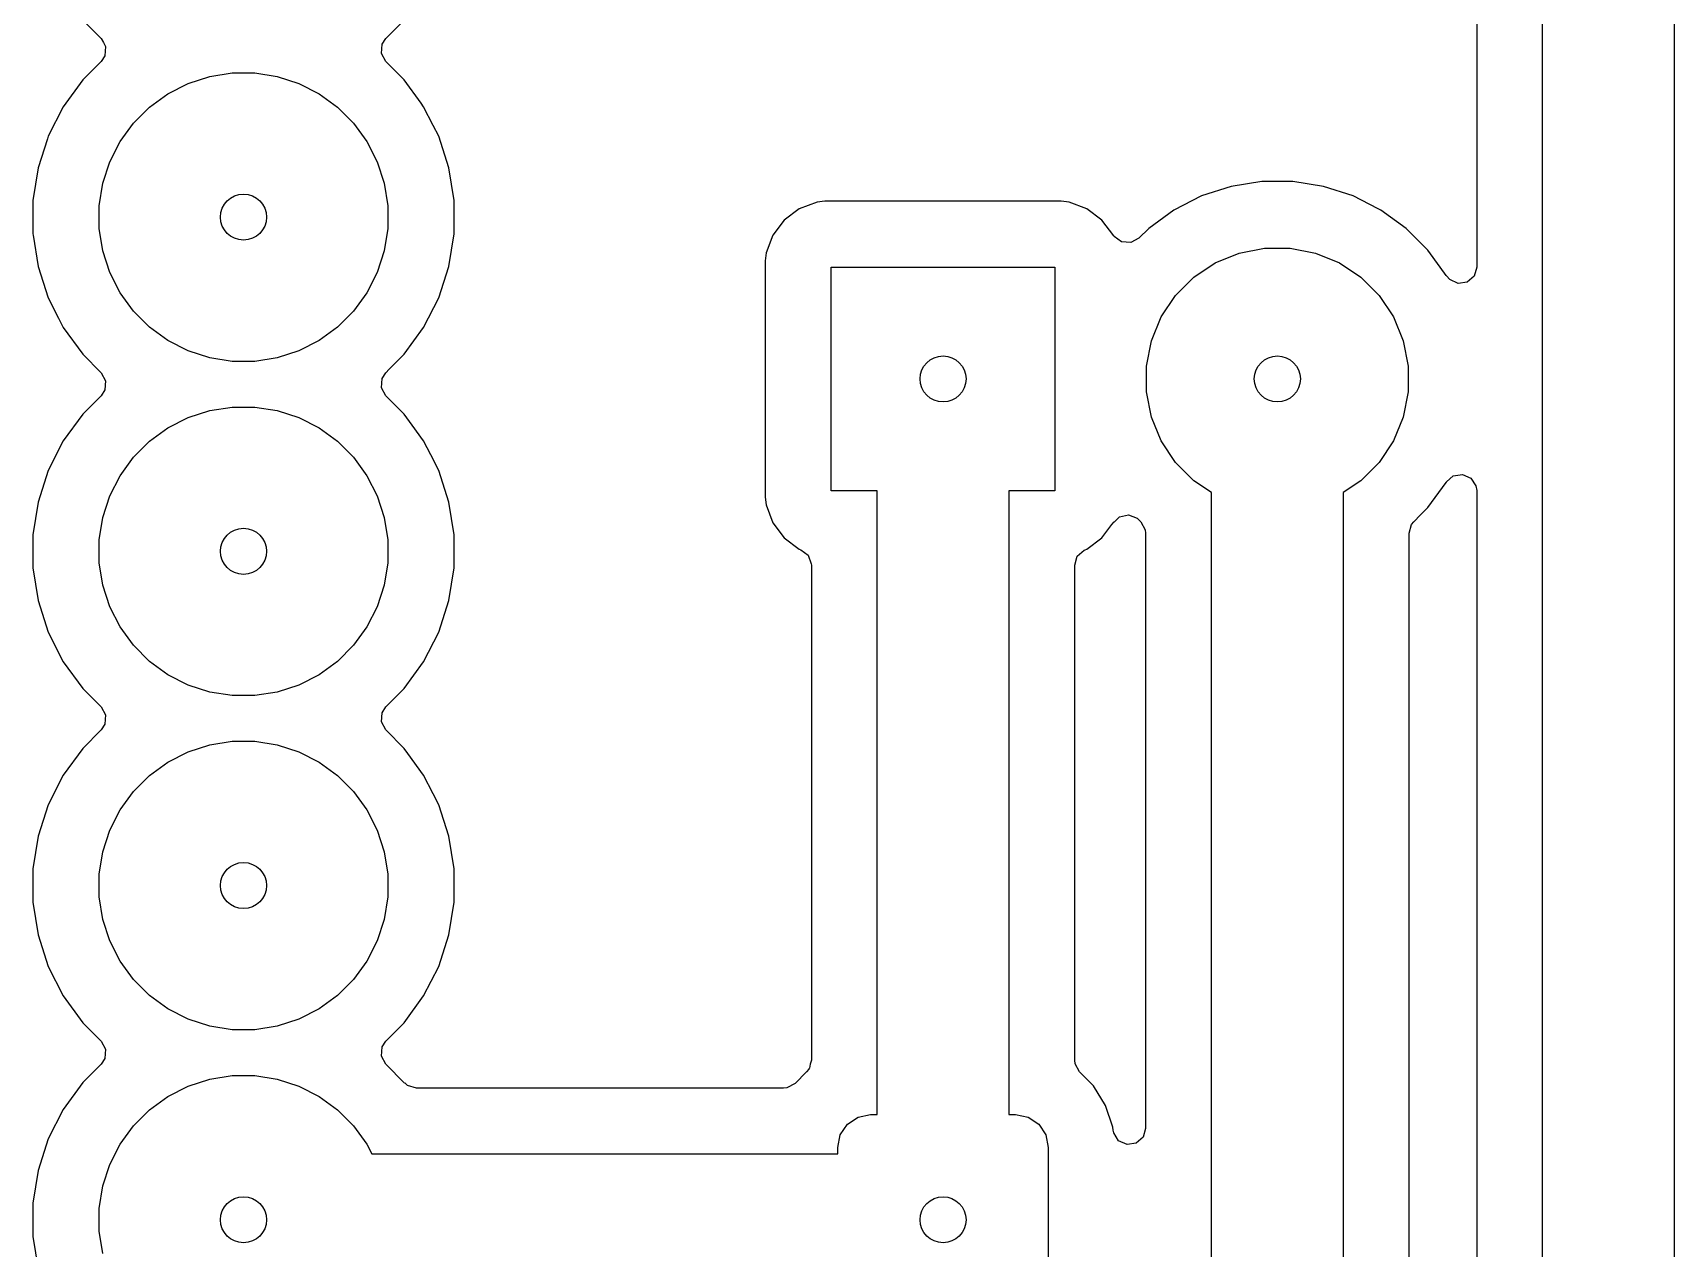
# Model space of a CAD drawing. Extents: x 130 to 194, y -123.2 to -60.
# Drawn here: x 158.78 to 171.25, y -104.11 to -94.87 of the extents above; entities that cross this region are included whole.
import ezdxf

# ---------------------------------------------------------------- set-up
doc = ezdxf.new("R2010")
doc.units = 0
doc.layers.add('BLACK', color=7, linetype='CONTINUOUS')

msp = doc.modelspace()

# ---------------------------------------------------------------- linework, layer by layer
at = {"layer": 'BLACK', "linetype": 'CONTINUOUS'}
for p, q in [((171.25, -91.5), (171.25, -107.5)), ((170.25, -107.292894), (170.25, -91.707106)), ((169.7495, -91.965782), (169.7495, -96.651109)), ((159.159207, -94.772656), (159.29887, -94.912319)), ((161.46113, -94.912319), (161.600793, -94.772656)), ((159.29887, -94.912319), (159.298975, -94.912424)), ((159.298975, -94.912424), (159.315767, -94.943263)), ((159.315767, -94.943263), (159.332355, -94.973642)), ((159.329843, -95.008758), (159.327371, -95.043334)), ((159.332387, -94.973787), (159.329843, -95.008758)), ((159.332355, -94.973642), (159.332349, -94.973718)), ((159.332349, -94.973718), (159.332387, -94.973787)), ((161.427645, -95.026358), (161.432629, -94.956666)), ((161.432629, -94.956666), (161.46113, -94.912319)), ((159.29887, -95.087681), (159.159205, -95.227345)), ((159.327059, -95.043819), (159.29887, -95.087681)), ((159.327319, -95.043473), (159.327059, -95.043819)), ((159.327323, -95.043407), (159.327319, -95.043473)), ((159.327371, -95.043334), (159.327323, -95.043407)), ((161.46113, -95.087681), (161.427645, -95.026358)), ((161.600794, -95.227345), (161.46113, -95.087681)), ((159.159201, -95.22735), (159.011132, -95.431151)), ((159.159205, -95.227345), (159.159201, -95.22735)), ((159.805252, -95.332096), (159.959048, -95.253733)), ((159.959048, -95.253733), (160.12321, -95.200393)), ((160.12321, -95.200393), (160.293695, -95.173391)), ((160.293695, -95.173391), (160.466305, -95.173391)), ((160.466305, -95.173391), (160.63679, -95.200393)), ((160.63679, -95.200393), (160.800952, -95.253733)), ((160.800952, -95.253733), (160.954748, -95.332096)), ((161.600798, -95.22735), (161.600794, -95.227345)), ((161.729952, -95.405117), (161.600798, -95.22735)), ((159.665607, -95.433553), (159.805252, -95.332096)), ((160.954748, -95.332096), (161.094393, -95.433553)), ((159.011132, -95.431151), (158.89676, -95.655616)), ((159.543553, -95.555607), (159.665607, -95.433553)), ((161.094393, -95.433553), (161.216447, -95.555607)), ((161.74887, -95.431155), (161.729952, -95.405117)), ((161.821747, -95.574184), (161.74887, -95.431155)), ((159.442096, -95.695252), (159.543553, -95.555607)), ((161.216447, -95.555607), (161.317904, -95.695252)), ((161.863239, -95.655616), (161.821747, -95.574184)), ((158.890523, -95.674812), (158.81891, -95.895215)), ((158.89676, -95.655616), (158.890523, -95.674812)), ((159.363733, -95.849048), (159.442096, -95.695252)), ((161.317904, -95.695252), (161.396267, -95.849048)), ((161.863239, -95.655618), (161.863239, -95.655616)), ((161.863241, -95.655621), (161.863239, -95.655618)), ((161.94109, -95.895215), (161.863241, -95.655621)), ((158.81891, -95.895215), (158.7795, -96.144038)), ((159.310393, -96.01321), (159.363733, -95.849048)), ((161.396267, -95.849048), (161.449607, -96.01321)), ((161.9805, -96.144038), (161.94109, -95.895215)), ((159.283391, -96.183695), (159.310393, -96.01321)), ((161.449607, -96.01321), (161.476609, -96.183695)), ((168.116903, -95.9995), (167.883631, -96.036446)), ((168.116908, -95.9995), (168.116903, -95.9995)), ((168.353092, -95.9995), (168.116908, -95.9995)), ((168.353097, -95.9995), (168.353092, -95.9995)), ((168.586368, -96.036446), (168.353097, -95.9995)), ((158.7795, -96.144038), (158.7795, -96.395962)), ((161.9805, -96.395962), (161.9805, -96.144038)), ((167.659003, -96.109433), (167.448566, -96.216657)), ((167.883631, -96.036446), (167.659003, -96.109433)), ((168.810996, -96.109433), (168.586368, -96.036446)), ((169.000914, -96.206202), (168.810996, -96.109433)), ((159.283391, -96.356305), (159.283391, -96.183695)), ((161.476609, -96.183695), (161.476609, -96.356305)), ((164.602664, -96.206206), (164.487455, -96.292452)), ((164.602671, -96.206202), (164.602664, -96.206206)), ((164.737516, -96.155908), (164.602671, -96.206202)), ((164.797123, -96.149501), (164.737516, -96.155908)), ((164.797129, -96.1495), (164.797123, -96.149501)), ((166.592864, -96.1495), (164.797129, -96.1495)), ((166.592873, -96.1495), (166.592864, -96.1495)), ((166.592881, -96.1495), (166.592873, -96.1495)), ((166.592883, -96.149501), (166.592881, -96.1495)), ((166.652483, -96.155908), (166.592883, -96.149501)), ((166.787328, -96.206202), (166.652482, -96.155908)), ((166.652482, -96.155908), (166.652483, -96.155908)), ((166.787335, -96.206206), (166.787328, -96.206202)), ((166.902544, -96.292452), (166.787335, -96.206206)), ((167.448566, -96.216657), (167.257491, -96.355482)), ((169.021433, -96.216657), (169.000914, -96.206202)), ((169.21251, -96.355483), (169.021433, -96.216657)), ((158.7795, -96.395962), (158.781354, -96.407669)), ((159.310393, -96.52679), (159.283391, -96.356305)), ((161.476609, -96.356305), (161.449607, -96.52679)), ((161.94109, -96.644785), (161.9805, -96.395962)), ((164.487452, -96.292455), (164.401206, -96.407664)), ((164.487455, -96.292452), (164.487452, -96.292455)), ((166.902547, -96.292455), (166.902544, -96.292452)), ((166.992437, -96.412531), (166.902547, -96.292455)), ((167.257491, -96.355482), (167.182392, -96.430581)), ((169.379517, -96.52249), (169.21251, -96.355483)), ((158.781354, -96.407669), (158.81891, -96.644785)), ((164.401202, -96.407671), (164.350908, -96.542517)), ((164.401206, -96.407664), (164.401202, -96.407671)), ((166.995443, -96.417209), (166.992437, -96.412531)), ((167.051377, -96.45908), (166.995443, -96.417209)), ((167.121068, -96.464065), (167.051377, -96.45908)), ((167.182392, -96.430581), (167.121068, -96.464065)), ((167.944715, -96.54306), (168.136983, -96.504815)), ((168.136983, -96.504815), (168.333017, -96.504815)), ((168.333017, -96.504815), (168.525285, -96.54306)), ((158.81891, -96.644785), (158.89676, -96.884383)), ((159.363733, -96.690952), (159.310393, -96.52679)), ((161.449607, -96.52679), (161.396267, -96.690952)), ((161.863241, -96.884379), (161.94109, -96.644785)), ((164.344501, -96.602116), (164.3445, -96.602135)), ((164.3445, -96.602135), (164.3445, -98.39787)), ((164.350908, -96.542517), (164.344501, -96.602116)), ((167.600607, -96.72699), (167.763603, -96.618079)), ((167.763603, -96.618079), (167.944715, -96.54306)), ((168.525285, -96.54306), (168.706397, -96.618079)), ((168.706397, -96.618079), (168.869393, -96.72699)), ((169.472964, -96.651109), (169.379517, -96.52249)), ((159.442096, -96.844748), (159.363733, -96.690952)), ((161.396267, -96.690952), (161.317904, -96.844748)), ((164.845, -98.35), (164.845, -96.65)), ((164.845, -96.65), (166.545, -96.65)), ((166.545, -96.65), (166.545, -98.35)), ((167.46199, -96.865607), (167.600607, -96.72699)), ((168.869393, -96.72699), (169.00801, -96.865607)), ((169.518345, -96.71357), (169.472964, -96.651109)), ((169.519775, -96.715903), (169.518345, -96.71357)), ((169.544297, -96.744822), (169.519775, -96.715903)), ((169.607853, -96.773847), (169.544297, -96.744822)), ((169.677011, -96.763903), (169.607853, -96.773847)), ((169.729815, -96.718148), (169.677011, -96.763903)), ((169.7495, -96.651109), (169.729815, -96.718148)), ((158.89676, -96.884383), (158.975413, -97.038747)), ((159.543553, -96.984393), (159.442096, -96.844748)), ((161.317904, -96.844748), (161.216447, -96.984393)), ((161.74887, -97.108845), (161.863241, -96.884379)), ((167.353079, -97.028603), (167.46199, -96.865607)), ((169.00801, -96.865607), (169.116921, -97.028603)), ((159.665607, -97.106447), (159.543553, -96.984393)), ((161.216447, -96.984393), (161.094393, -97.106447)), ((158.975413, -97.038747), (158.997777, -97.082639)), ((158.997777, -97.082639), (159.011132, -97.108848)), ((159.011132, -97.108848), (159.159201, -97.312649)), ((159.805252, -97.207904), (159.665607, -97.106447)), ((161.094393, -97.106447), (160.954748, -97.207904)), ((161.600793, -97.312656), (161.74887, -97.108845)), ((167.27806, -97.209715), (167.353079, -97.028603)), ((169.116921, -97.028603), (169.19194, -97.209715)), ((159.959048, -97.286267), (159.805252, -97.207904)), ((160.954748, -97.207904), (160.800952, -97.286267)), ((167.239815, -97.401983), (167.27806, -97.209715)), ((169.19194, -97.209715), (169.230185, -97.401983)), ((159.159201, -97.312649), (159.159205, -97.312654)), ((159.159205, -97.312654), (159.29887, -97.452319)), ((160.12321, -97.339607), (159.959048, -97.286267)), ((160.293695, -97.366609), (160.12321, -97.339607)), ((160.466305, -97.366609), (160.293695, -97.366609)), ((160.63679, -97.339607), (160.466305, -97.366609)), ((160.800952, -97.286267), (160.63679, -97.339607)), ((161.48753, -97.425919), (161.600793, -97.312656)), ((159.29887, -97.452319), (159.332355, -97.513642)), ((159.332355, -97.513642), (159.327371, -97.583334)), ((161.427645, -97.566358), (161.432629, -97.496666)), ((161.432629, -97.496666), (161.46113, -97.452319)), ((161.46113, -97.452319), (161.48753, -97.425919)), ((167.239815, -97.598017), (167.239815, -97.401983)), ((169.230185, -97.401983), (169.230185, -97.598017)), ((159.29887, -97.627681), (159.159205, -97.767345)), ((159.327371, -97.583334), (159.29887, -97.627681)), ((161.46113, -97.627681), (161.427645, -97.566358)), ((161.600794, -97.767345), (161.46113, -97.627681)), ((167.27806, -97.790285), (167.239815, -97.598017)), ((169.230185, -97.598017), (169.19194, -97.790285)), ((159.159201, -97.76735), (159.011132, -97.971151)), ((159.159205, -97.767345), (159.159201, -97.76735)), ((159.959048, -97.793733), (160.12321, -97.740393)), ((160.12321, -97.740393), (160.293695, -97.713391)), ((160.293695, -97.713391), (160.466305, -97.713391)), ((160.466305, -97.713391), (160.63679, -97.740393)), ((160.63679, -97.740393), (160.800952, -97.793733)), ((161.600798, -97.76735), (161.600794, -97.767345)), ((161.66184, -97.851368), (161.600798, -97.76735)), ((159.665607, -97.973553), (159.805252, -97.872096)), ((159.805252, -97.872096), (159.959048, -97.793733)), ((160.800952, -97.793733), (160.954748, -97.872096)), ((160.954748, -97.872096), (161.094393, -97.973553)), ((161.74887, -97.971155), (161.66184, -97.851368)), ((167.353079, -97.971397), (167.27806, -97.790285)), ((169.19194, -97.790285), (169.116921, -97.971397)), ((159.011132, -97.971151), (158.89676, -98.195616)), ((159.543553, -98.095607), (159.665607, -97.973553)), ((161.094393, -97.973553), (161.216447, -98.095607)), ((161.802287, -98.075992), (161.74887, -97.971155)), ((167.46199, -98.134393), (167.353079, -97.971397)), ((169.116921, -97.971397), (169.00801, -98.134393)), ((159.442096, -98.235252), (159.543553, -98.095607)), ((161.216447, -98.095607), (161.317904, -98.235252)), ((161.863239, -98.195616), (161.802287, -98.075992)), ((167.600607, -98.27301), (167.46199, -98.134393)), ((169.00801, -98.134393), (168.869393, -98.27301)), ((158.89676, -98.195616), (158.81891, -98.435214)), ((159.363733, -98.389048), (159.442096, -98.235252)), ((161.317904, -98.235252), (161.396267, -98.389048)), ((161.863239, -98.195618), (161.863239, -98.195616)), ((161.863241, -98.195621), (161.863239, -98.195618)), ((161.94109, -98.435215), (161.863241, -98.195621)), ((169.521398, -98.28263), (169.571582, -98.237226)), ((169.571582, -98.237226), (169.640511, -98.225802)), ((169.640511, -98.225802), (169.704674, -98.253457)), ((169.704674, -98.253457), (169.743701, -98.311412)), ((159.310393, -98.55321), (159.363733, -98.389048)), ((161.396267, -98.389048), (161.449607, -98.55321)), ((165.195, -98.35), (164.845, -98.35)), ((165.195, -103.09), (165.195, -98.35)), ((166.545, -98.35), (166.195, -98.35)), ((166.195, -98.35), (166.195, -103.09)), ((167.735, -98.362808), (167.600607, -98.27301)), ((167.735, -105.557894), (167.735, -98.362808)), ((168.869393, -98.27301), (168.735, -98.362808)), ((168.735, -98.362808), (168.735, -105.765)), ((169.379517, -98.47751), (169.518343, -98.286433)), ((169.518343, -98.286433), (169.518347, -98.286424)), ((169.518347, -98.286424), (169.519771, -98.284103)), ((169.519771, -98.284103), (169.520543, -98.283403)), ((169.520543, -98.283403), (169.521207, -98.282491)), ((169.521207, -98.282491), (169.521398, -98.28263)), ((169.743701, -98.311412), (169.7495, -98.34889)), ((169.7495, -98.34889), (169.7495, -107.034218)), ((158.81891, -98.435214), (158.7795, -98.684038)), ((161.9805, -98.684038), (161.94109, -98.435215)), ((164.3445, -98.39787), (164.344501, -98.397876)), ((164.344501, -98.397876), (164.350908, -98.457483)), ((164.350908, -98.457483), (164.401202, -98.592328)), ((169.323612, -98.533415), (169.379517, -98.47751)), ((159.283391, -98.723695), (159.310393, -98.55321)), ((161.449607, -98.55321), (161.476609, -98.723695)), ((164.401202, -98.592328), (164.401206, -98.592335)), ((164.401206, -98.592335), (164.487452, -98.707544)), ((166.902546, -98.707546), (166.978676, -98.60585)), ((166.978676, -98.60585), (166.994112, -98.585231)), ((166.994112, -98.585231), (166.996521, -98.587034)), ((166.996521, -98.587034), (167.035269, -98.548276)), ((167.035269, -98.548276), (167.10354, -98.533415)), ((167.10354, -98.533415), (167.169008, -98.557823)), ((167.169008, -98.557823), (167.182392, -98.569419)), ((167.182392, -98.569419), (167.198181, -98.585208)), ((167.198181, -98.585208), (167.231666, -98.646531)), ((169.2355, -98.672889), (169.255185, -98.60585)), ((169.255185, -98.60585), (169.271819, -98.585208)), ((169.271819, -98.585208), (169.323612, -98.533415)), ((158.7795, -98.684038), (158.7795, -98.935961)), ((159.283391, -98.896305), (159.283391, -98.723695)), ((161.476609, -98.723695), (161.476609, -98.896305)), ((161.9805, -98.935962), (161.9805, -98.684038)), ((164.487452, -98.707544), (164.487455, -98.707547)), ((164.487455, -98.707547), (164.602665, -98.793794)), ((166.787331, -98.793796), (166.902546, -98.707546)), ((167.231666, -98.646531), (167.2345, -98.672889)), ((167.2345, -98.672889), (167.2345, -103.19558)), ((169.2355, -105.66646), (169.2355, -98.672889)), ((164.602665, -98.793794), (164.602667, -98.793794)), ((164.602667, -98.793794), (164.602669, -98.793796)), ((164.602669, -98.793796), (164.61383, -98.797958)), ((164.61383, -98.797958), (164.669764, -98.839826)), ((164.669764, -98.839826), (164.694184, -98.905289)), ((166.6955, -98.914141), (166.715185, -98.847102)), ((166.715185, -98.847102), (166.767989, -98.801347)), ((166.767989, -98.801347), (166.776149, -98.797966)), ((166.776149, -98.797966), (166.787331, -98.793796)), ((158.7795, -98.935961), (158.81891, -99.184785)), ((159.310393, -99.06679), (159.283391, -98.896305)), ((161.476609, -98.896305), (161.449607, -99.06679)), ((161.94109, -99.184785), (161.9805, -98.935962)), ((164.694184, -98.905289), (164.6945, -98.914141)), ((164.6945, -98.914141), (164.6945, -102.677769)), ((166.6955, -102.677769), (166.6955, -98.914141)), ((159.363733, -99.230952), (159.310393, -99.06679)), ((161.449607, -99.06679), (161.396267, -99.230952)), ((158.81891, -99.184785), (158.89676, -99.424383)), ((159.442096, -99.384748), (159.363733, -99.230952)), ((161.396267, -99.230952), (161.317904, -99.384748)), ((161.863241, -99.424379), (161.94109, -99.184785)), ((159.543553, -99.524393), (159.442096, -99.384748)), ((161.317904, -99.384748), (161.216447, -99.524393)), ((158.89676, -99.424383), (159.011132, -99.648848)), ((161.74887, -99.648845), (161.863241, -99.424379)), ((159.665607, -99.646447), (159.543553, -99.524393)), ((161.216447, -99.524393), (161.094393, -99.646447)), ((159.011132, -99.648848), (159.159201, -99.852649)), ((159.805252, -99.747904), (159.665607, -99.646447)), ((159.959048, -99.826267), (159.805252, -99.747904)), ((160.954748, -99.747904), (160.800952, -99.826267)), ((161.094393, -99.646447), (160.954748, -99.747904)), ((161.600793, -99.852656), (161.74887, -99.648845)), ((159.159201, -99.852649), (159.159205, -99.852654)), ((159.159205, -99.852654), (159.29887, -99.992319)), ((160.12321, -99.879607), (159.959048, -99.826267)), ((160.293695, -99.906609), (160.12321, -99.879607)), ((160.63679, -99.879607), (160.466305, -99.906609)), ((160.800952, -99.826267), (160.63679, -99.879607)), ((161.46113, -99.992319), (161.600793, -99.852656)), ((159.29887, -99.992319), (159.332355, -100.053642)), ((160.466305, -99.906609), (160.293695, -99.906609)), ((161.432629, -100.036666), (161.46113, -99.992319)), ((159.327371, -100.123334), (159.29887, -100.167681)), ((159.332355, -100.053642), (159.327371, -100.123334)), ((161.427645, -100.106358), (161.432629, -100.036666)), ((161.46113, -100.167681), (161.427645, -100.106358)), ((159.29887, -100.167681), (159.159205, -100.307345)), ((160.12321, -100.280393), (160.293695, -100.253391)), ((160.293695, -100.253391), (160.466305, -100.253391)), ((160.466305, -100.253391), (160.63679, -100.280393)), ((161.600794, -100.307345), (161.46113, -100.167681)), ((159.159201, -100.30735), (159.011132, -100.511151)), ((159.159205, -100.307345), (159.159201, -100.30735)), ((159.805252, -100.412096), (159.959048, -100.333733)), ((159.959048, -100.333733), (160.12321, -100.280393)), ((160.63679, -100.280393), (160.800952, -100.333733)), ((160.800952, -100.333733), (160.954748, -100.412096)), ((161.600798, -100.30735), (161.600794, -100.307345)), ((161.628495, -100.345472), (161.600798, -100.30735)), ((161.74887, -100.511155), (161.628495, -100.345472)), ((159.011132, -100.511151), (158.89676, -100.735616)), ((159.665607, -100.513553), (159.805252, -100.412096)), ((160.954748, -100.412096), (161.094393, -100.513553)), ((161.821742, -100.654175), (161.74887, -100.511155)), ((159.442096, -100.775252), (159.543553, -100.635607)), ((159.543553, -100.635607), (159.665607, -100.513553)), ((161.094393, -100.513553), (161.216447, -100.635607)), ((161.216447, -100.635607), (161.317904, -100.775252)), ((158.89676, -100.735616), (158.81891, -100.975214)), ((161.863239, -100.735616), (161.821742, -100.654175)), ((161.863239, -100.735618), (161.863239, -100.735616)), ((161.863241, -100.735621), (161.863239, -100.735618)), ((161.94109, -100.975215), (161.863241, -100.735621)), ((159.363733, -100.929048), (159.442096, -100.775252)), ((161.317904, -100.775252), (161.396267, -100.929048)), ((158.81891, -100.975214), (158.7795, -101.224038)), ((159.310393, -101.09321), (159.363733, -100.929048)), ((161.396267, -100.929048), (161.449607, -101.09321)), ((161.9805, -101.224038), (161.94109, -100.975215)), ((159.283391, -101.263695), (159.310393, -101.09321)), ((161.449607, -101.09321), (161.476609, -101.263695)), ((158.7795, -101.224038), (158.7795, -101.475961)), ((161.9805, -101.475962), (161.9805, -101.224038)), ((159.283391, -101.436305), (159.283391, -101.263695)), ((161.476609, -101.263695), (161.476609, -101.436305)), ((158.7795, -101.475961), (158.81891, -101.724785)), ((159.310393, -101.60679), (159.283391, -101.436305)), ((161.476609, -101.436305), (161.449607, -101.60679)), ((161.94109, -101.724785), (161.9805, -101.475962)), ((159.363733, -101.770952), (159.310393, -101.60679)), ((161.449607, -101.60679), (161.396267, -101.770952)), ((158.81891, -101.724785), (158.89676, -101.964383)), ((161.863241, -101.964379), (161.94109, -101.724785)), ((159.442096, -101.924748), (159.363733, -101.770952)), ((161.396267, -101.770952), (161.317904, -101.924748)), ((158.89676, -101.964383), (159.011132, -102.188848)), ((159.543553, -102.064393), (159.442096, -101.924748)), ((161.317904, -101.924748), (161.216447, -102.064393)), ((161.74887, -102.188845), (161.863241, -101.964379)), ((159.665607, -102.186447), (159.543553, -102.064393)), ((161.216447, -102.064393), (161.094393, -102.186447)), ((159.011132, -102.188848), (159.159201, -102.392649)), ((159.805252, -102.287904), (159.665607, -102.186447)), ((161.094393, -102.186447), (160.954748, -102.287904)), ((161.600793, -102.392656), (161.74887, -102.188845)), ((159.959048, -102.366267), (159.805252, -102.287904)), ((160.12321, -102.419607), (159.959048, -102.366267)), ((160.800952, -102.366267), (160.63679, -102.419607)), ((160.954748, -102.287904), (160.800952, -102.366267)), ((159.159201, -102.392649), (159.159205, -102.392654)), ((159.159205, -102.392654), (159.29887, -102.532319)), ((160.293695, -102.446609), (160.12321, -102.419607)), ((160.466305, -102.446609), (160.293695, -102.446609)), ((160.63679, -102.419607), (160.466305, -102.446609)), ((161.46113, -102.532319), (161.519231, -102.474218)), ((161.519231, -102.474218), (161.600793, -102.392656)), ((159.29887, -102.532319), (159.332355, -102.593642)), ((159.332355, -102.593642), (159.327371, -102.663334)), ((161.427645, -102.646358), (161.432629, -102.576666)), ((161.432629, -102.576666), (161.46113, -102.532319)), ((159.29887, -102.707681), (159.159205, -102.847345)), ((159.327371, -102.663334), (159.29887, -102.707681)), ((161.46113, -102.707681), (161.427645, -102.646358)), ((161.604238, -102.850789), (161.46113, -102.707681)), ((164.674815, -102.744808), (164.658181, -102.76545)), ((164.675577, -102.742211), (164.674815, -102.744808)), ((164.679332, -102.737196), (164.675577, -102.742211)), ((164.685855, -102.707209), (164.679332, -102.737196)), ((164.6945, -102.677769), (164.685855, -102.707209)), ((166.698334, -102.704127), (166.6955, -102.677769)), ((166.731818, -102.76545), (166.698334, -102.704127)), ((159.159201, -102.84735), (159.011132, -103.051151)), ((159.159205, -102.847345), (159.159201, -102.84735)), ((159.805252, -102.952096), (159.959048, -102.873733)), ((159.959048, -102.873733), (160.12321, -102.820393)), ((160.12321, -102.820393), (160.293695, -102.793391)), ((160.293695, -102.793391), (160.466305, -102.793391)), ((160.466305, -102.793391), (160.63679, -102.820393)), ((160.63679, -102.820393), (160.800952, -102.873733)), ((160.800952, -102.873733), (160.954748, -102.952096)), ((161.60465, -102.850376), (161.604238, -102.850789)), ((161.626923, -102.869815), (161.60465, -102.850376)), ((161.693962, -102.8895), (161.626923, -102.869815)), ((164.57045, -102.853181), (164.509127, -102.886666)), ((164.658181, -102.76545), (164.57045, -102.853181)), ((166.837712, -102.871344), (166.731818, -102.76545)), ((166.929814, -103.020666), (166.837712, -102.871344)), ((159.665607, -103.053553), (159.805252, -102.952096)), ((160.954748, -102.952096), (161.094393, -103.053553)), ((164.482769, -102.8895), (161.693962, -102.8895)), ((164.509127, -102.886666), (164.482769, -102.8895)), ((159.011132, -103.051151), (158.89676, -103.275616)), ((159.543553, -103.175607), (159.665607, -103.053553)), ((161.094393, -103.053553), (161.216447, -103.175607)), ((164.968223, -103.163223), (165.049329, -103.10903)), ((165.049329, -103.10903), (165.145, -103.09)), ((165.145, -103.09), (165.195, -103.09)), ((166.195, -103.09), (166.245, -103.09)), ((166.245, -103.09), (166.340671, -103.10903)), ((166.340671, -103.10903), (166.421777, -103.163223)), ((166.984999, -103.187203), (166.929814, -103.020666)), ((159.442096, -103.315252), (159.543553, -103.175607)), ((161.216447, -103.175607), (161.317904, -103.315252)), ((164.895, -103.34), (164.91403, -103.244329)), ((164.91403, -103.244329), (164.968223, -103.163223)), ((166.421777, -103.163223), (166.47597, -103.244329)), ((166.47597, -103.244329), (166.495, -103.34)), ((166.987142, -103.208182), (166.984999, -103.187203)), ((166.991523, -103.230515), (166.987142, -103.208182)), ((167.029297, -103.289293), (166.991523, -103.230515)), ((167.2345, -103.19558), (167.214815, -103.262619)), ((158.89676, -103.275616), (158.81891, -103.515214)), ((159.363733, -103.469048), (159.442096, -103.315252)), ((161.317904, -103.315252), (161.35599, -103.39)), ((164.895, -103.39), (164.895, -103.34)), ((166.495, -103.34), (166.495, -104.44)), ((167.092853, -103.318318), (167.029297, -103.289293)), ((167.162011, -103.308374), (167.092853, -103.318318)), ((167.214815, -103.262619), (167.162011, -103.308374)), ((159.310393, -103.63321), (159.363733, -103.469048)), ((161.35599, -103.39), (164.895, -103.39)), ((158.81891, -103.515214), (158.7795, -103.764038)), ((159.283391, -103.803695), (159.310393, -103.63321)), ((158.7795, -103.764038), (158.7795, -104.015961)), ((159.283391, -103.976305), (159.283391, -103.803695)), ((159.310393, -104.14679), (159.283391, -103.976305)), ((158.7795, -104.015961), (158.81891, -104.264785))]:
    msp.add_line(p, q, dxfattribs=at)
at = {"layer": 'BLACK'}
for centre in [(160.38, -96.27), (165.695, -97.5), (168.235, -97.5), (160.38, -98.81), (160.38, -101.35), (160.38, -103.89), (165.695, -103.89)]:
    msp.add_circle(centre, 0.175, dxfattribs=at)
at = {"layer": 'WHITE'}
for centre in [(160.38, -96.27), (165.695, -97.5), (168.235, -97.5), (160.38, -98.81), (160.38, -101.35), (160.38, -103.89), (165.695, -103.89)]:
    msp.add_circle(centre, 0.175, dxfattribs=at)

doc.saveas('drawing.dxf')
